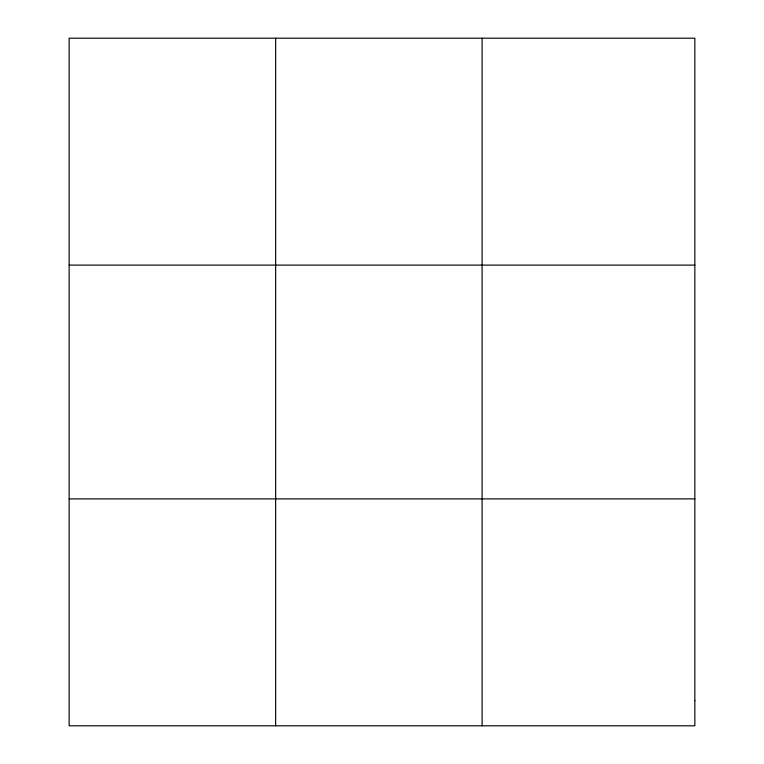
<?xml version="1.0" encoding="UTF-8"?>
<svg xmlns="http://www.w3.org/2000/svg" width="764" height="764" viewBox="0 0 764 764"><rect width="100%" height="100%" fill="white"/><g stroke="black" fill="none" stroke-linecap="round" stroke-linejoin="round"><path stroke-width="1.15" d="M275.632 38.2L275.632 725.8M482.113 38.2L482.113 725.8M69.152 265.108L694.848 265.108M69.152 498.892L694.848 498.892M694.848 700.588L694.848 725.8L69.152 725.8L69.152 38.2L694.848 38.2L694.848 700.588"/></g></svg>
